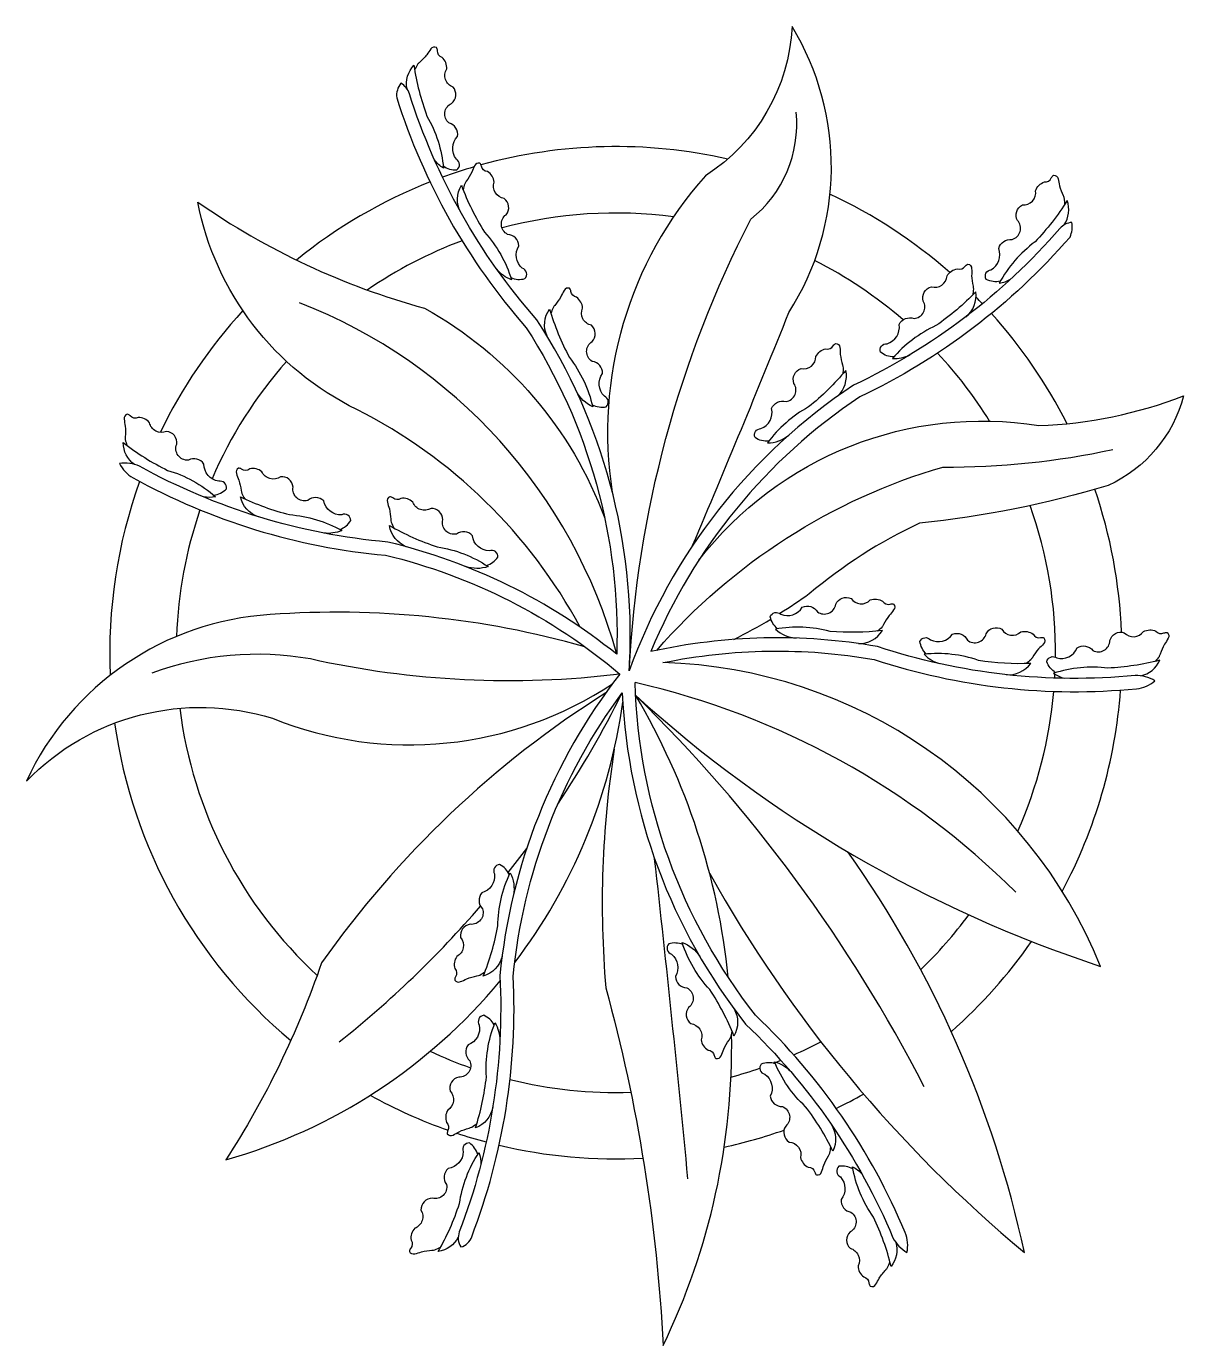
# Model space of a CAD drawing. Extents: x 2.925 to 3.187, y 5.645 to 5.943.
import ezdxf

# ---------------------------------------------------------------- set-up
doc = ezdxf.new("R2010")
doc.units = 0
doc.header["$MEASUREMENT"] = 0
doc.layers.add('VEGET', color=2, linetype='CONTINUOUS')

msp = doc.modelspace()

# ---------------------------------------------------------------- linework, layer by layer
at = {"layer": 'VEGET'}
for points in [[(3.075787948627829, 5.825616768459626, 0.004947110965020305), (3.097525959185152, 5.878234933574089, 0.28592723443007), (3.098236416473578, 5.942853812095145, -0.2435478471751429), (3.078698859440977, 5.909124176623489, 0.2254091229578881), (3.057646447557293, 5.8376448705204)], [(3.019435702524382, 5.911340333993354, 0.1712788130050037), (3.022509842510642, 5.91045815761766, 0.5534184334885915), (3.022412311206255, 5.912866675230689, -0.3732350310846914), (3.022698874946002, 5.917989341355773, 0.3888542182516556), (3.020746706907672, 5.921045351604099, -0.5564247787609723), (3.021336420840312, 5.925465801297597, 0.4249088631335676), (3.021679293223341, 5.929146442818977, -0.4759191765041055), (3.020230117296122, 5.933236183159521, 0.2358620524167683), (3.019212891461667, 5.935858070609799, -0.3463743198653341), (3.018141935154785, 5.937349190541998, 0.1376013077225202), (3.017930887448367, 5.938077753498982, 0.4076016700870144), (3.016657333835593, 5.937750597182639, 0.05359153742152603), (3.015741372883613, 5.936448521080305, -0.02999866787002042), (3.014091937930391, 5.934708262298901, 0.02078614076526331), (3.01363131562162, 5.934239859549401, 0.01707554228161076), (3.012995852293435, 5.932989044551113)], [(3.011269624131656, 5.928736272992086, -0.2376997372390072), (3.012823623949819, 5.934059102142489, 0.05074528957955844), (3.015767993586815, 5.922609565800353, -0.1101075398650842), (3.019482168157407, 5.910854332735619, -0.08770707871572433), (3.017480338485632, 5.912679296412787)], [(3.034721421665206, 5.886106105010063, 0.1712788130050037), (3.037911560678564, 5.885878981941207, 0.5534184334885915), (3.037317872161246, 5.888215218956583, -0.3732350310846914), (3.036538474392777, 5.893286349612021, 0.3888542182516556), (3.033996319216906, 5.895872390166525, -0.5564247787609723), (3.033658786066582, 5.900319210309902, 0.4249088631335676), (3.033232800665956, 5.903991160734186, -0.4759191765041055), (3.030968901270171, 5.907692626180042, 0.2358620524167683), (3.029431272698559, 5.910047353462759, -0.3463743198653341), (3.028075005901923, 5.911284659584862, 0.1376013077225202), (3.027717800819178, 5.911953800560693, 0.4076016700870144), (3.026539479214214, 5.91137025257191, 0.05359153742152603), (3.025912703014358, 5.9099068530239, -0.02999866787002042), (3.024658970057363, 5.907863011062372, 0.02078614076526331), (3.024305214215957, 5.907309449094976, 0.01707554228161076), (3.023942262870055, 5.905954230248472)], [(3.145293891325399, 5.885292905900085, -0.1712788130050037), (3.142122127032533, 5.88570337280917, -0.5534184334885915), (3.143167626829964, 5.887875330364275, 0.3732350310846914), (3.144937873319956, 5.892690935660672, -0.3888542182516556), (3.147942660723084, 5.894721061604981, 0.5564247787609723), (3.149155938125269, 5.899012459507815, -0.4249088631335676), (3.150302138193581, 5.902526845497338, 0.4759191765041055), (3.153255556361772, 5.905705431353486, -0.2358620524167683), (3.155229892147943, 5.907708189552483, 0.3463743198653341), (3.156804724490554, 5.90865174090568, -0.1376013077225202), (3.157287614242571, 5.909236687573394, -0.4076016700870144), (3.158326697757078, 5.908430911233573, -0.05359153742152603), (3.15865060146254, 5.90687223454118, 0.02999866787002042), (3.159473805857242, 5.904620241908931, -0.02078614076526331), (3.159710673481719, 5.90400748765513, -0.01707554228161076), (3.159797467485383, 5.902607195327671)], [(3.023404025924133, 5.900864628439388, -0.2650031402856168), (3.023552389952523, 5.906965509121672, 0.05074528957955844), (3.028801710618425, 5.896372783903122, -0.1101075398650842), (3.034867424630045, 5.88564023012146, -0.1334780655942575), (3.031548571978934, 5.888015869251267)], [(3.050398527264447, 5.807145427343946, 0.152612382853284), (2.999972023247973, 5.856308699356115, -0.2353912053250069), (2.963995971944662, 5.903162894737033, 0.08538997969595559), (3.01523459123955, 5.879190982503451, -0.1793523308639297), (3.055932531725068, 5.83178680088955)], [(3.159693899274925, 5.898018600420123, 0.2376997372390072), (3.160380271533946, 5.903520992510958, -0.05074528957955844), (3.153133258719587, 5.894180649889958, 0.1101075398650842), (3.145058340736408, 5.884865270310362, 0.08770707871572433), (3.147620087688459, 5.88574576279269)], [(3.121247941170327, 5.868198702111283, -0.1712788130050037), (3.118229708043152, 5.869256454730273, -0.5534184334885915), (3.119701918738281, 5.871165136242931, 0.3732350310846914), (3.122430107787527, 5.875510341821219, -0.3888542182516556), (3.125789878991812, 5.876874928257692, 0.5564247787609723), (3.12786470139897, 5.880822490796001, -0.4249088631335676), (3.129713151597199, 5.88402372732969, 0.4759191765041055), (3.133260254884082, 5.886522556093987, -0.2358620524167683), (3.135606204533253, 5.88807354366446, 0.3463743198653341), (3.137342167591412, 5.888670886383642, -0.1376013077225202), (3.13793562302465, 5.889143280038801, -0.4076016700870144), (3.13878553131961, 5.888139972533549, -0.05359153742152603), (3.1387799734995, 5.886548006531255, 0.02999866787002042), (3.139119483783372, 5.88417442926091, -0.02078614076526331), (3.13922446241987, 5.883525928271738, -0.01707554228161076), (3.139019690402712, 5.882137972860927)], [(3.053101099887484, 5.857403034299762, 0.1712788130050037), (3.056266352728458, 5.856945053660805, 0.5534184334885915), (3.05584373133419, 5.859318207807656, -0.3732350310846914), (3.055434316570997, 5.864432521696898, 0.3888542182516556), (3.053086487829354, 5.867196189348347, -0.5564247787609723), (3.053072477164937, 5.871655779208007, 0.4249088631335676), (3.052914027757877, 5.875348959039177, -0.4759191765041055), (3.050924649576193, 5.879204923428449, 0.2358620524167683), (3.049561917405444, 5.881665005384606, -0.3463743198653341), (3.048298996077061, 5.882997452675035, 0.1376013077225202), (3.04799128100723, 5.883690746662079, 0.4076016700870144), (3.046773726331707, 5.883194228110514, 0.05359153742152603), (3.046042427050279, 5.881780160218649, -0.02999866787002042), (3.044643710146922, 5.879832667647309, 0.02078614076526331), (3.044250723697032, 5.879306230854066, 0.01707554228161076), (3.043790402864607, 5.877980917105309)], [(3.137493567131041, 5.877252822572077, 0.2650031402856168), (3.139778930318053, 5.88291143300997, -0.05074528957955844), (3.130756389669385, 5.875272391495992, 0.1101075398650842), (3.120929018255176, 5.867829047608045, 0.1334780655942575), (3.124918173143257, 5.868692232103826)], [(3.042896677895717, 5.872916362826316, -0.2663095591354149), (3.043474929400391, 5.879017817459528, 0.05074528957955844), (3.047941874934682, 5.868072151988538, -0.1101075398650842), (3.053212917151367, 5.856927794174068, -0.168962808767237), (3.049518562446824, 5.86046199570327)], [(3.092985345680021, 5.849148648675495, -0.1712788130050037), (3.089898323280504, 5.849984629846235, -0.5534184334885915), (3.091228172220327, 5.851995095276144, 0.3732350310846914), (3.093633910745817, 5.856526789126459, -0.3888542182516556), (3.096885821623506, 5.858131542793326, 0.5564247787609723), (3.098668765890348, 5.862219237468377, -0.4249088631335676), (3.100280083206462, 5.865546148947023, 0.4759191765041055), (3.103636539062812, 5.86829574728232, -0.2358620524167683), (3.105863776221073, 5.870012854396354, 0.3463743198653341), (3.107551824791181, 5.870734573239403, -0.1376013077225202), (3.108109442308086, 5.871248779250175, -0.4076016700870144), (3.10902990427726, 5.870309779876777, -0.05359153742152603), (3.109139864009236, 5.868721606240438, 0.02999866787002042), (3.109650691153564, 5.866378917204356, -0.02078614076526331), (3.109802444217867, 5.865739741911849, -0.01707554228161076), (3.109698913071278, 5.864340587487528)], [(3.108509017946607, 5.859337328154137, 0.2663095591354149), (3.110400034681882, 5.865167094800471, -0.05074528957955844), (3.101955512977419, 5.856893567850493, 0.1101075398650842), (3.092694083056367, 5.848756829378326, 0.168962808767237), (3.097487746746166, 5.850534362939499)], [(3.077184340246537, 5.822282232311117, -0.2753273468007918), (3.154007258417679, 5.852671420374516, 0.08268559756503069), (3.186688262548313, 5.859417347468849, -0.2253486163957177), (3.169637304609886, 5.839179568252604, -0.04847220905396262), (3.127009906933187, 5.83065839718608, 0.06571167299723207), (3.102143927313973, 5.814681201436348, -0.01629632411175105), (3.095493414576552, 5.810214132237928)], [(2.967625210128595, 5.836945377759652, 0.1712788130050037), (2.97045949109594, 5.838427073818601, 0.5534184334885915), (2.968727571732994, 5.840103655092462, -0.3732350310846914), (2.965401635575711, 5.844010312958682, 0.3888542182516556), (2.961880275944781, 5.844876445187276, -0.5564247787609723), (2.959258193569153, 5.848483774120228, 0.4249088631335676), (2.956967680228336, 5.851385193103328, -0.4759191765041055), (2.953097477839535, 5.853346728316069, 0.2358620524167683), (2.950552491744543, 5.854543427098766, -0.3463743198653341), (2.948748562922982, 5.854884347720311, 0.1376013077225202), (2.948093221878555, 5.85526628126448, 0.4076016700870144), (2.947396782484045, 5.854150959683182, 0.05359153742152603), (2.947631715526523, 5.852576414317887, -0.02999866787002042), (2.947637828248506, 5.850178686450553, 0.02078614076526331), (2.947627407155058, 5.849521826154989, 0.01707554228161076), (2.948030072766546, 5.848177872209819)], [(2.949713619422447, 5.84390802440724, -0.2376997372390072), (2.947167288446565, 5.848833836437808, 0.05074528957955844), (2.957196570843774, 5.842574867704367, -0.1101075398650842), (2.967994077983242, 5.836625545329494, -0.08770707871572433), (2.965285890261117, 5.836566100232886)], [(2.996098232524467, 5.82921837849231, 0.1712788130050037), (2.998564670354481, 5.831254368728935, 0.5534184334885915), (2.996523371452471, 5.832536385983213, -0.3732350310846914), (2.992461187462099, 5.835670470895013, 0.3888542182516556), (2.988836822699791, 5.835789377402365, -0.5564247787609723), (2.985525190278679, 5.838776220003264, 0.4249088631335676), (2.982683990635435, 5.841141017683232, -0.4759191765041055), (2.97849171587042, 5.842259462682201, 0.2358620524167683), (2.975754216050517, 5.842903773892906, -0.3463743198653341), (2.973918783062936, 5.842864127814276, 0.1376013077225202), (2.97319860575049, 5.843102223919477, 0.4076016700870144), (2.972747966953411, 5.841866952801665, 0.05359153742152603), (2.973303555037599, 5.840375071934259, -0.02999866787002042), (2.973805570484979, 5.838030478839125, 0.02078614076526331), (2.973931264177731, 5.837385672556061, 0.01707554228161076), (2.974603252180424, 5.836154094736494)], [(2.977724161255879, 5.832097782109522, -0.2650031402856168), (2.973623428554924, 5.836617378142321, 0.05074528957955844), (2.984730584121396, 5.832568638803794, -0.1101075398650842), (2.996525286641032, 5.828981775324332, -0.1334780655942575), (2.992483691406729, 5.828412607372925)], [(3.029204068257882, 5.821113905644109, 0.1712788130050037), (3.031811724295037, 5.822965581048937, 0.5534184334885915), (3.029868820209317, 5.824392323198488, -0.3732350310846914), (3.026044731274432, 5.827812874444136, 0.3888542182516556), (3.022438545577057, 5.828194428377151, -0.5564247787609723), (3.019352347178986, 5.831413670129932, 0.4249088631335676), (3.016690210125245, 5.833978374749776, -0.4759191765041055), (3.012590131285687, 5.835398036832986, 0.2358620524167683), (3.009906593225433, 5.83623926550545, -0.3463743198653341), (3.008073121031187, 5.83633289123045, 0.1376013077225202), (3.007372116472355, 5.836622611311166, 0.4076016700870144), (3.006833041930443, 5.835423291212861, 0.05359153742152603), (3.007278924404207, 5.833895032248742, -0.02999866787002042), (3.007609508067858, 5.831520195258022, 0.02078614076526331), (3.007688087463166, 5.830867968820572, 0.01707554228161076), (3.008268949014693, 5.829590881642901)], [(3.011115194964813, 5.825307502327886, -0.2663095591354149), (3.007325320592318, 5.830124033827265, 0.05074528957955844), (3.018109452676824, 5.825280100488222, -0.1101075398650842), (3.029612830461258, 5.820846941716465, -0.168962808767237), (3.024500226099855, 5.820857608288951)], [(3.094979612431084, 5.806790657395614, -0.1712788130050037), (3.093321123351504, 5.809525248002243, -0.5534184334885915), (3.095670724505091, 5.810063619497282, 0.3732350310846914), (3.100538355709045, 5.811685344957497, -0.3888542182516556), (3.10399975540975, 5.81060420167388, 0.5564247787609723), (3.108110207232741, 5.812334035141581, -0.4249088631335676), (3.111571635790466, 5.813631415509753, 0.4759191765041055), (3.115898399844856, 5.813307070417709, -0.2358620524167683), (3.11869539548796, 5.813014055788955, 0.3463743198653341), (3.120415418240444, 5.812372255357052, -0.1376013077225202), (3.1211738332667, 5.812359936078529, -0.4076016700870144), (3.121192595537146, 5.81104516688314, -0.05359153742152603), (3.120176749089508, 5.809819425215151, 0.02999866787002042), (3.118930709469569, 5.807770883891013, -0.02078614076526331), (3.118599705605447, 5.807203424210496, -0.01707554228161076), (3.117559662180299, 5.806261797174341)], [(3.051438978612456, 5.802749845909674, 0.0869809128671275), (2.980348723566397, 5.80999932161844, 0.2751903999804314), (2.925294461565956, 5.772407001371704, -0.2821928177853443), (2.980893815381476, 5.786572222894606, 0.2469100335791198), (3.057690558805708, 5.794382156049702)], [(3.11324707816322, 5.803459998919556, 0.2663095591354149), (3.118637392875219, 5.806376611809435, -0.05074528957955844), (3.1068164892554, 5.806210983852533, 0.1101075398650842), (3.094498465730254, 5.806707867723238, 0.168962808767237), (3.099195327668798, 5.804688381387)], [(3.128582759505176, 5.80108913597831, -0.1712788130050037), (3.12712704581397, 5.803936849001455, -0.5534184334885915), (3.129509515427521, 5.804303329544073, 0.3732350310846914), (3.134481980113038, 5.805567616678112, -0.3888542182516556), (3.137855816474802, 5.804238185637483, 0.5564247787609723), (3.142080940943735, 5.805665231970693, -0.4249088631335676), (3.14562737659982, 5.806708053919639, 0.4759191765041055), (3.149919205110908, 5.806070641217767, -0.2358620524167683), (3.152687570034396, 5.805575466651972, 0.3463743198653341), (3.154356494741077, 5.804810563790896, -0.1376013077225202), (3.155112017165957, 5.804743251220178, -0.4076016700870144), (3.15503533871737, 5.803430585811379, -0.05359153742152603), (3.153933237518532, 5.802281777912145, 0.02999866787002042), (3.152541852720746, 5.800329040183813, -0.02078614076526331), (3.152170549956129, 5.799787091566263, -0.01707554228161076), (3.151064929097092, 5.798923405096835)], [(3.157783831380861, 5.796879988398999, -0.1712788130050037), (3.155770482649258, 5.799364942864962, -0.5534184334885915), (3.158025595727491, 5.800216373691272, 0.3732350310846914), (3.162628938745268, 5.802481999447373, -0.3888542182516556), (3.166204817527836, 5.801879297514301, 0.5564247787609723), (3.170043316435148, 5.804149553921332, -0.4249088631335676), (3.173297295867487, 5.805903492726953, 0.4759191765041055), (3.177628145080714, 5.80616775020252, -0.2358620524167683), (3.180439062073474, 5.806255999055326, 0.3463743198653341), (3.182230123709906, 5.805852905669179, -0.1376013077225202), (3.182983227301781, 5.805943349555529, -0.4076016700870144), (3.183179768041726, 5.804643218101607, -0.05359153742152603), (3.182339170698334, 5.803291262944029, 0.02999866787002042), (3.181381862508451, 5.801092923270379, -0.02078614076526331), (3.181130708911285, 5.800485884624404, -0.01707554228161076), (3.1802276829572, 5.799412154710664)], [(3.062919804608723, 5.79173332407062, 0.1050854009977248), (3.16790619814616, 5.730539653153076, 0.2977438058739563), (3.069080870677903, 5.799143498154875)], [(3.146590370726127, 5.796439039389091, 0.2650031402856168), (3.152148149664602, 5.798959723870622, -0.05074528957955844), (3.140346382975737, 5.799652181833793, 0.1101075398650842), (3.128096874169442, 5.801041473434409, 0.1334780655942575), (3.131580559440294, 5.798914884351275)], [(3.176987658890425, 5.796161281959154, 0.2376997372390072), (3.181279956627308, 5.799671781316394, -0.05074528957955844), (3.169590244573711, 5.797907744153197, 0.1101075398650842), (3.15731831751995, 5.796732838397735, 0.08770707871572433), (3.159780445750119, 5.795603352215443)], [(3.056171530232398, 5.792305230324478, 0.09907652463636675), (2.991971162138537, 5.731339978781948, -0.06044186451541262), (2.970358998718278, 5.68682832917358, 0.1511037370479469), (3.032310731055573, 5.727259324859762)], [(3.058074738869533, 5.779583297140397, 0.06007634929387894), (3.056173610830136, 5.725679528676091, -0.05424629303624277), (3.069107189271469, 5.644885517766373, 0.1174900118203304), (3.084579617443585, 5.715263725752023)], [(3.079645595847324, 5.751488810720226, 0.09200438959826962), (3.150750399290208, 5.665891960024199, 0.1010977897987604), (3.110873169511529, 5.756396932611187)], [(3.034383379887203, 5.751236412989718, 0.1712788130050037), (3.032187946489279, 5.753562062148175, 0.5534184334885915), (3.031044451281056, 5.751440061168821, -0.3732350310846914), (3.02818731427841, 5.747178536188944, 0.3888542182516556), (3.02830958505062, 5.743554283363047, -0.5564247787609723), (3.025549474975923, 5.740051437321517, 0.4249088631335676), (3.023378764063612, 5.73705933143851, -0.4759191765041055), (3.022541456363556, 5.73280198452564, 0.2358620524167683), (3.022080533839422, 5.730027711174481, -0.3463743198653341), (3.022242094872695, 5.728198972785322, 0.1376013077225202), (3.022052396085028, 5.727464561805944, 0.4076016700870144), (3.023314889549972, 5.727097029071466, 0.05359153742152603), (3.024766540567685, 5.727750554866358, -0.02999866787002042), (3.027072578945937, 5.728407306942253, 0.02078614076526331), (3.027707604201936, 5.728575583415119, 0.01707554228161076), (3.028891790673299, 5.729327949152278)], [(3.03273903320988, 5.732740745546674, -0.2663095591354149), (3.028494661504695, 5.728319497728238, 0.05074528957955844), (3.031796145401143, 5.739671211215226, -0.1101075398650842), (3.034591073162887, 5.751678249815716, -0.168962808767237), (3.035289570364215, 5.746613574229684)], [(3.085135703744596, 5.720937203814561, -0.2663095591354149), (3.085112231064124, 5.714808454147861, 0.05074528957955844), (3.079672648969223, 5.725304745952207, -0.1101075398650842), (3.073414283603321, 5.735926114041766, -0.168962808767237), (3.077413440171847, 5.73274090072514)], [(3.073568668202402, 5.735462949197311, 0.1712788130050037), (3.070374950663073, 5.735632478227103, 0.5534184334885915), (3.071010693357681, 5.733307332925436, -0.3732350310846914), (3.071881458524385, 5.728251089751847, 0.3888542182516556), (3.074469857719948, 5.725711336162981, -0.5564247787609723), (3.074887566268285, 5.721271329678328, 0.4249088631335676), (3.075379732328561, 5.717607662656195, -0.4759191765041055), (3.077710045735852, 5.713947645396004, 0.2358620524167683), (3.079289908441177, 5.711621043575208, -0.3463743198653341), (3.080668278176179, 5.710408408866368, 0.1376013077225202), (3.081037497878866, 5.709745821568104, 0.4076016700870144), (3.082205099205233, 5.710350534063926, 0.05359153742152603), (3.082805370461242, 5.711825003819815, -0.02999866787002042), (3.084022023974689, 5.713891133176698, 0.02078614076526331), (3.084365734768149, 5.714450987566281, 0.01707554228161076), (3.084704175929809, 5.715812534253511)], [(3.030948635379575, 5.717326512224272, 0.1712788130050037), (3.028590253740986, 5.719486745512535, 0.5534184334885915), (3.027603731063239, 5.717287372316848, -0.3732350310846914), (3.025063313094259, 5.712829782884331, 0.3888542182516556), (3.025448214304261, 5.709223952917972, -0.5564247787609723), (3.022949522642736, 5.705530082590561, 0.4249088631335676), (3.021001620739683, 5.702388369418415, -0.4759191765041055), (3.020475405705203, 5.698081492979673, 0.2358620524167683), (3.020216981525142, 5.695281089590273, -0.3463743198653341), (3.020510798365903, 5.69346889265629, 0.1376013077225202), (3.020374883705829, 5.692722653872889, 0.4076016700870144), (3.021660715717696, 5.692447688243774, 0.05359153742152603), (3.023061125262277, 5.693204814223561, -0.02999866787002042), (3.025313436362096, 5.694027146881787, 0.02078614076526331), (3.025934578949064, 5.69424105324853, 0.01707554228161076), (3.027061057650552, 5.695077353156759)], [(3.030645335182467, 5.69873066674297, -0.2650031402856168), (3.026738141917334, 5.694042746332674, 0.05074528957955844), (3.029207316830664, 5.705604077149519, -0.1101075398650842), (3.031123724418864, 5.717782253495053, -0.1334780655942575), (3.032247915720788, 5.713858653348309)], [(3.094471537766569, 5.708541788677407, 0.1712788130050037), (3.091273937283119, 5.708479155130556, 0.5534184334885915), (3.09207670220657, 5.706206263156598, -0.3732350310846914), (3.093312021254556, 5.701226522816409, 0.3888542182516556), (3.096077867087051, 5.698881260460378, -0.5564247787609723), (3.096816613335858, 5.694483261825205, 0.4249088631335676), (3.097573294622465, 5.690864958782279, -0.4759191765041055), (3.100163014038905, 5.68738366013591, 0.2358620524167683), (3.101907516432656, 5.685177814810778, -0.3463743198653341), (3.10337023453599, 5.684068381706156, 0.1376013077225202), (3.103786554275336, 5.683434328876098, 0.4076016700870144), (3.104907204319682, 5.684122161368818, 0.05359153742152603), (3.105398915442599, 5.68563629703428, -0.02999866787002042), (3.106462457306546, 5.687785253756689, 0.02078614076526331), (3.106764642789126, 5.688368570121277, 0.01707554228161076), (3.107003406845533, 5.689751083602867)], [(3.107078638861543, 5.694868513204606, -0.2650031402856168), (3.107483236207352, 5.688779255616677, 0.05074528957955844), (3.101296446040547, 5.69885322317872, -0.1101075398650842), (3.094283955757627, 5.708992531694539, -0.1334780655942575), (3.097804260282091, 5.706927126104858)], [(3.027245197479079, 5.688057004716449, 0.1712788130050037), (3.025384737626261, 5.690658400678045, 0.5534184334885915), (3.023964556527342, 5.688710695594136, -0.3732350310846914), (3.020556922444545, 5.684875091735058, 0.3888542182516556), (3.020187533455523, 5.681267639661566, -0.5564247787609723), (3.016978718998038, 5.678170601109573, 0.4249088631335676), (3.014423007696454, 5.675499829082066, -0.4759191765041055), (3.013017182241336, 5.671394985393101, 0.2358620524167683), (3.012185009264747, 5.668708625339563, -0.3463743198653341), (3.012097567921201, 5.666874847797195, 0.1376013077225202), (3.011810213803604, 5.666172870071215, 0.4076016700870144), (3.013011345245784, 5.665637843605943, 0.05359153742152603), (3.014538091666079, 5.666088877983722, -0.02999866787002042), (3.016911800172265, 5.666427469505801, 0.02078614076526331), (3.017563757871121, 5.666508248252875, 0.01707554228161076), (3.018838878682471, 5.667093413800281)], [(3.022833973783023, 5.669352870535283, -0.2376997372390072), (3.018308912156182, 5.666147992554371, 0.05074528957955844), (3.023116445729773, 5.676948400692398, -0.1101075398650842), (3.027510781234332, 5.68846666499829, -0.08770707871572433), (3.027945247016229, 5.685792893515508)], [(3.111979098090453, 5.684795107782198, 0.1712788130050037), (3.108837714043247, 5.685395339471563, 0.5534184334885915), (3.109152903429188, 5.683005543434533, -0.3732350310846914), (3.109331304559121, 5.67787797090527, 0.3888542182516556), (3.11155213563363, 5.675011253614318, -0.5564247787609723), (3.111365055384082, 5.670555567472395, 0.4249088631335676), (3.111356823337301, 5.666858999373014, -0.4759191765041055), (3.113170318267873, 5.662917258252913, 0.2358620524167683), (3.114420742876769, 5.660398234533757, -0.3463743198653341), (3.115622301620543, 5.659010198997931, 0.1376013077225202), (3.115898444086134, 5.658303735654671, 0.4076016700870144), (3.117137147825245, 5.658744851406655, 0.05359153742152603), (3.117931461711461, 5.660124507918975, -0.02999866787002042), (3.119416565822683, 5.662006953687115, 0.02078614076526331), (3.119832888900363, 5.662515135880888, 0.01707554228161076), (3.120352498124763, 5.663818346552778)], [(3.121686606084316, 5.668209939151374, -0.2376997372390072), (3.120620898364214, 5.662768276477657, 0.05074528957955844), (3.11665202048592, 5.673904218440343, -0.1101075398650842), (3.111888822457741, 5.685274906268764, -0.08770707871572433), (3.11404765662905, 5.683638676004233)]]:
    msp.add_lwpolyline(points, format="xyb", dxfattribs=at)
at = {"layer": 'VEGET', "color": 1}
for points in [[(3.061556847109432, 5.799058653745641, 0.1571052589405454), (3.040592756515009, 5.876598251378548, -0.1043488139477989), (3.011817394010863, 5.927643713571831, 0.1796765548577869), (3.009895751023588, 5.930017449251713, 0.2083872517033635), (3.008956187486969, 5.926741772760232, 0.1039632253439474), (3.038193953216964, 5.874783417422098, -0.1529986959405858), (3.058634482585644, 5.801036381804202, -0.1600828659461676)], [(3.061462310200927, 5.79731819848663, -0.1064629202094366), (3.088905730498559, 5.899283097284237, 0.2544520480490172), (3.099174428202305, 5.923452007852937, 0.2544520480490172)], [(3.158757471298187, 5.897233208434083, -0.1043488139477989), (3.112085085211636, 5.861802302790014, 0.1605162608730804), (3.061462310200927, 5.79731819848663, 0.1605162608730804)], [(3.161025648166158, 5.8952696978801, -0.1039632253439474), (3.113566500788845, 5.859184424366596, 0.1486519259317361), (3.066347467268082, 5.801626149607052, 0.1600828659461676)], [(3.067678832006357, 5.80191553841235, -0.1436589287718998), (3.132299266809562, 5.843330413573124, 0.0553746724541779), (3.170724077329476, 5.847303384182551, 0.0553746724541779)], [(3.058634482585644, 5.801036381804202, 0.1113160564263505), (3.006907446213376, 5.826384167310278, -0.1043488139477989), (2.95086383041545, 5.843494802192287, 0.136676828373743), (2.946307276922248, 5.844157910820321, 0.148774685552278), (2.949414336701275, 5.840868213535384, 0.1039632253439474), (3.006422428009623, 5.82341555873146, -0.1175482927025809), (3.059348567455896, 5.796555309435796, -0.1600828659461676)], [(3.069080870677903, 5.799143498154875, -0.09406328102592597), (3.116803413097185, 5.799860833168269, 0.1039632253439474), (3.176055806061225, 5.793252386878792, 0.1487746855522297), (3.18021337056053, 5.795038608066408, 0.136676828373743), (3.175767917577677, 5.796238541633831, -0.1043488139477989), (3.117536526370991, 5.802778096351455, 0.09868577081465645), (3.066347467268081, 5.801626149607052, 0.1605162608730804)], [(3.059348567455896, 5.796555309435796, -0.08554746800937447), (2.989440956241324, 5.799970163270941, 0.1331230096855052), (2.953609626796772, 5.7967689811487, 0.1331230096855052)], [(3.059348567455896, 5.796555309435796, 0.1428066496310989), (3.032256340498499, 5.728424339079957, -0.1043488139477989), (3.023083681305253, 5.670549275182839, 0.2432210950328527), (3.023440411476062, 5.66717365762864, 0.2667819612852134), (3.025885915127402, 5.66947806763712, 0.1039632253439474), (3.035263527068746, 5.728355720686503, -0.1363662033843716), (3.059887511906097, 5.792309386467171, -0.1600828659461676)], [(3.059887511906097, 5.792309386467171, 0.156140600710157), (3.087763508358972, 5.717479025110648, -0.1043488139477989), (3.121042169369123, 5.669248418447012, 0.1366768283737431), (3.124200241026789, 5.665897526596471, 0.1487746855522288), (3.123809966809041, 5.670405698590963, 0.1039632253439474), (3.089988151494723, 5.719503584932129, -0.1600828659461676), (3.062800601779072, 5.794633244920575, -0.1600828659461676)]]:
    msp.add_lwpolyline(points, format="xyb", dxfattribs=at)
for centre, radius, start, end in [((3.058441355215787, 5.801384037196623), 0.1143164337522032, 77.22833803463219, 105.4538801877481), ((3.058441355215787, 5.801384037196623), 0.1143164337522032, 111.5413920110089, 129.1187919641994), ((3.058441355215787, 5.801384037196623), 0.1143164337522032, 48.71184039149224, 64.96735060215671), ((3.058441355215787, 5.801384037196623), 0.09931643375220317, 82.46477418958916, 105.0000350394708), ((3.058441355215787, 5.801384037196623), 0.09931643375220317, 110.4711814495091, 124.4252859640246), ((3.058441355215787, 5.801384037196623), 0.09931643375220317, 49.203247381987, 63.11760631053699), ((2.943810314208647, 5.769429192538491), 0.1190949371583336, 15.3904192976824, 68.72992719858624), ((3.058441355215787, 5.801384037196623), 0.1143164337522032, 137.4740662128743, 154.188308910712), ((3.058441355215787, 5.801384037196623), 0.1143164337522032, 26.90770612779522, 42.08537331848705), ((3.058441355215787, 5.801384037196623), 0.09931643375220317, 138.5015516236265, 156.7015889201825), ((3.058441355215787, 5.801384037196623), 0.09931643375220317, 31.78088895495523, 42.9577749665684), ((3.058441355215787, 5.801384037196623), 0.1143164337522032, 160.2172860804928, 182.557101756601), ((3.058441355215787, 5.801384037196623), 0.1143164337522032, 2.324705887303428, 18.83634260103788), ((3.058441355215787, 5.801384037196623), 0.09931643375220317, 359.4203005797841, 19.54813543669173), ((3.058441355215787, 5.801384037196623), 0.09931643375220317, 161.0467601549342, 177.8811239273931), ((3.023571813236277, 5.621662231982457), 0.177363663604962, 45.09392769981191, 77.22181828096952), ((3.058441355215787, 5.801384037196623), 0.09931643375220317, 336.0698031881587, 354.9619140340835), ((3.058441355215787, 5.801384037196623), 0.1143164337522032, 331.8719433928459, 355.7689251632286), ((2.850756699025739, 5.896605362437133), 0.233694988178023, 326.3656038229747, 333.4940321595556), ((2.82229355769173, 5.546132091091158), 0.3438327447268358, 27.21291886884271, 45.58621894029309), ((3.058441355215787, 5.801384037196623), 0.09931643375220317, 187.2620509997445, 227.20818678494), ((3.058441355215787, 5.801384037196623), 0.1143164337522032, 187.9937460109774, 230.0320661899447), ((-1.400445638488608, 5.253951860628188), 4.495646781171506, 5.470420996994569, 6.397136277615299), ((2.850756699025739, 5.896605362437133), 0.233694988178023, 308.4070032198608, 319.2782537743611), ((3.058441355215787, 5.801384037196623), 0.09931643375220317, 313.8889237367824, 323.402243968985), ((3.058441355215787, 5.801384037196623), 0.1143164337522032, 311.5146965296647, 325.2150858215751), ((3.058441355215787, 5.801384037196623), 0.09931643375220317, 293.8627375690504, 297.7961699456863), ((3.058441355215787, 5.801384037196623), 0.09931643375220317, 245.0232487506357, 250.7072119609729), ((3.058441355215787, 5.801384037196623), 0.09931643375220317, 285.1786032485286, 289.1162413980421), ((3.058441355215787, 5.801384037196623), 0.09931643375220317, 256.0668672759016, 271.9469069468302), ((3.058441355215787, 5.801384037196623), 0.1143164337522032, 240.9608005222813, 250.6393272049151), ((3.058441355215787, 5.801384037196623), 0.1143164337522032, 295.8129095259251, 299.3083195796554), ((3.058441355215787, 5.801384037196623), 0.1143164337522032, 282.363842829474, 289.4069269891972), ((3.058441355215787, 5.801384037196623), 0.1143164337522032, 256.6618354205358, 273.0743435533136)]:
    msp.add_arc(centre, radius, start, end, dxfattribs=at)
at = {"layer": 'VEGET'}
for centre, radius, start, end in [((3.058441355215787, 5.801384037196623), 0.1143164337522032, 106.2747010758012, 110.0323257493219), ((3.161719808500547, 5.894652145085868), 0.003929036740472958, 94.20469063783206, 138.9345943438447), ((3.156132813161714, 5.89754705661448), 0.005396869202210015, 335.0404856464292, 10.93272563551423), ((3.058441355215787, 5.801384037196623), 0.1143164337522032, 45.06247472023963, 45.14554889536607), ((3.058441355215787, 5.801384037196623), 0.1143164337522032, 43.59193163408713, 44.61242590904327), ((3.030308084640248, 5.91444530928038), 0.1229360220055932, 296.4729737220297, 300.9160304473445), ((3.058441355215787, 5.801384037196623), 0.09931643375220317, 356.6940887215852, 357.1943697263773), ((3.058441355215787, 5.801384037196623), 0.09931643375220317, 357.377486966994, 357.4464512243263), ((2.935969404302905, 5.807202219098744), 0.1251899260314873, 322.7294989369675, 352.2036676796702), ((2.929156989502919, 5.712543016391082), 0.1554464394426883, 5.733804489110293, 30.62639579807223), ((2.850756699025739, 5.896605362437133), 0.233694988178023, 321.689392940768, 323.3703629728361), ((3.058441355215787, 5.801384037196623), 0.09931643375220317, 291.3643968656242, 292.0347468787996), ((3.058441355215787, 5.801384037196623), 0.09931643375220317, 291.0000369306905, 291.205824098031), ((3.058441355215787, 5.801384037196623), 0.1143164337522032, 251.681299430684, 255.1574987377641)]:
    msp.add_arc(centre, radius, start, end, dxfattribs=at)

doc.saveas('drawing.dxf')
